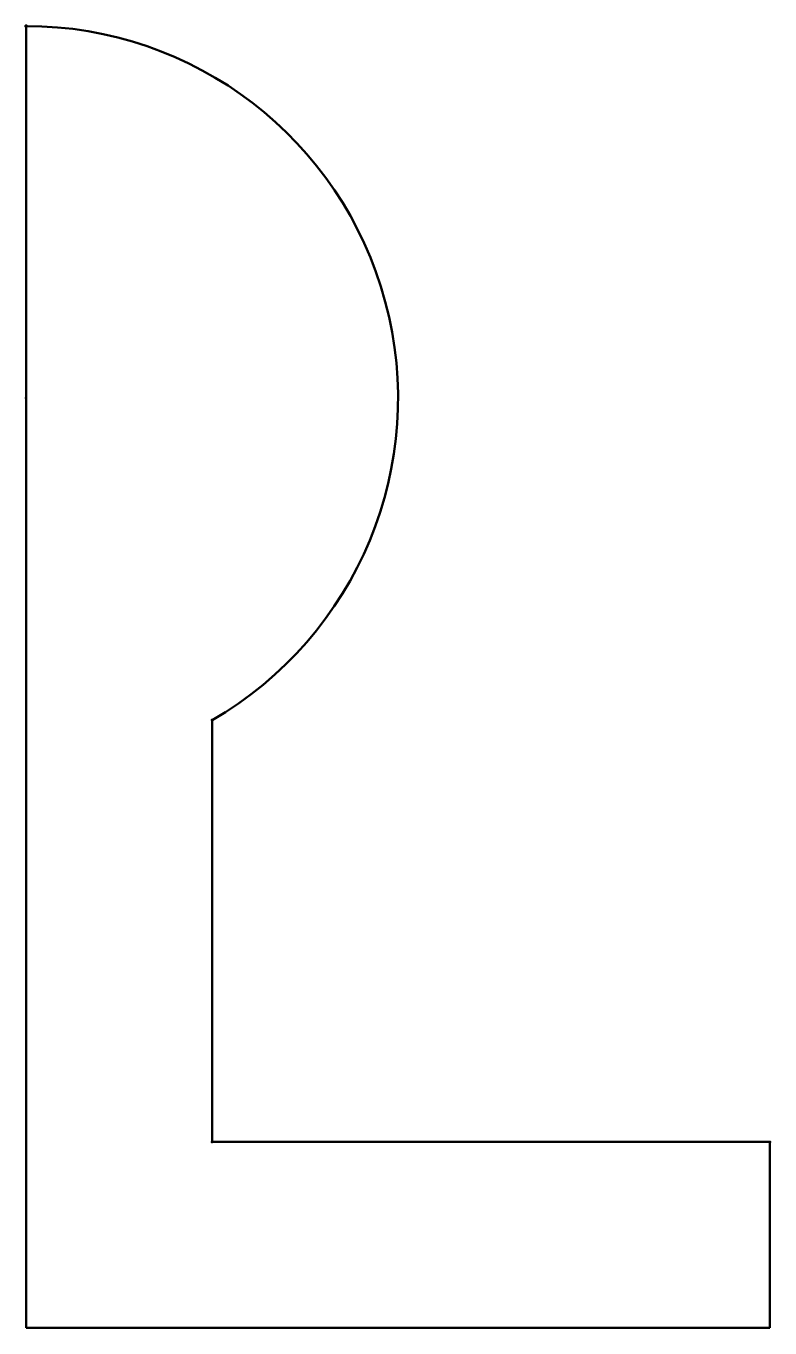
# Model space of a CAD drawing. Header units: millimetres. Extents: x 0 to 12.7, y -22.2 to 0.
import ezdxf

# ---------------------------------------------------------------- set-up
doc = ezdxf.new("R2010")
doc.units = ezdxf.units.MM
doc.layers.add('1', color=7, linetype='Continuous', true_color=0xffffff)
doc.layers.add('61', color=7, linetype='Continuous', true_color=0xffffff)

msp = doc.modelspace()

# ---------------------------------------------------------------- linework, layer by layer
at = {"layer": '1', "color": 163, "linetype": 'Continuous', "lineweight": 50}
for p, q in [((0, -22.225), (0, 0)), ((3.175, -11.849261), (3.175, -19.05)), ((3.175, -19.05), (12.7, -19.05)), ((12.7, -19.05), (12.7, -22.225)), ((12.7, -22.225), (0, -22.225))]:
    msp.add_line(p, q, dxfattribs=at)
msp.add_arc((0, -6.35), 6.35, 300, 90, dxfattribs=at)
for p in [(0, -6.35), (3.175, -11.849261), (3.175, -19.05), (12.7, -19.05)]:
    msp.add_point(p, dxfattribs=at)
at = {"layer": '61', "color": 23, "linetype": 'Continuous', "lineweight": 70}
msp.add_point((0, 0), dxfattribs=at)

doc.saveas('drawing.dxf')
